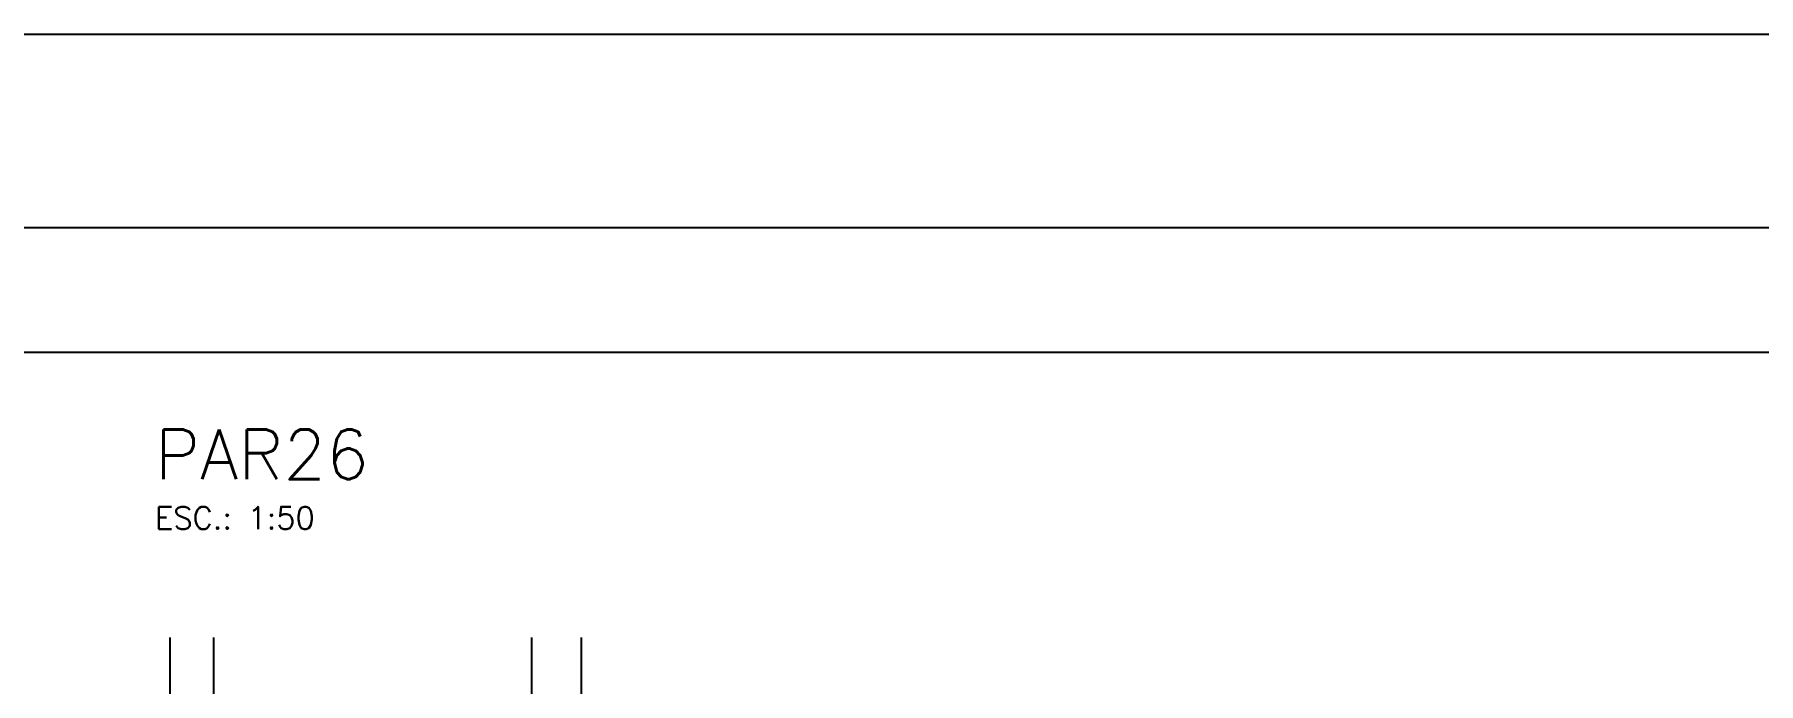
# Model space of a CAD drawing. Extents: x -1.9 to 86, y -1.6 to 61.
# Drawn here: x 36.28 to 50.11, y 55.75 to 60.95 of the extents above; entities that cross this region are included whole.
import ezdxf

# ---------------------------------------------------------------- set-up
doc = ezdxf.new("R2010")
doc.units = 0
doc.header["$MEASUREMENT"] = 0
doc.linetypes.add('HIDDEN', pattern=[9.525, 6.35, -3.175])
doc.layers.get('Defpoints').update_dxf_attribs({"linetype": 'CONTINUOUS'})
for name, color, linetype in [('ARQ_FOLHA', 7, 'CONTINUOUS'), ('PENA_03', 3, 'CONTINUOUS'), ('PENA_05', 5, 'CONTINUOUS'), ('PENA_06', 6, 'CONTINUOUS')]:
    doc.layers.add(name, color=color, linetype=linetype)
doc.styles.get("Standard").update_dxf_attribs({"font": 'ROMANS.SHX'})

msp = doc.modelspace()

# ---------------------------------------------------------------- linework, layer by layer
at = {"layer": 'ARQ_FOLHA', "color": 1}
for points in [[(0, 0), (84.1, 0), (84.1, 59.4), (0, 59.4)], [(2.5, 1), (83.1, 1), (83.1, 58.4), (2.5, 58.4)]]:
    msp.add_lwpolyline(points, close=True, dxfattribs=at)
at = {"layer": 'Defpoints', "color": 8, "linetype": 'HIDDEN', "ltscale": 100}
msp.add_lwpolyline([(-1.95, 60.95), (-1.95, -1.55), (86.05, -1.55), (86.05, 60.95)], close=True, dxfattribs=at)
at = {"layer": 'PENA_05', "linetype": 'Continuous'}
for points in [[(37.362, 56.114), (37.362, 49.474)], [(37.712, 56.114), (37.712, 49.474)], [(40.262, 56.114), (40.262, 49.474)], [(40.662, 56.114), (40.662, 49.474)]]:
    msp.add_lwpolyline(points, dxfattribs=at)

# ---------------------------------------------------------------- texts
at = {"layer": 'PENA_03', "linetype": 'Continuous'}
msp.add_text('ESC.: 1:50', height=0.18, dxfattribs=at).set_placement((37.243, 56.984))
at = {"layer": 'PENA_06', "linetype": 'Continuous'}
msp.add_text('PAR26', height=0.4, dxfattribs=at).set_placement((37.243, 57.384))

doc.saveas('drawing.dxf')
